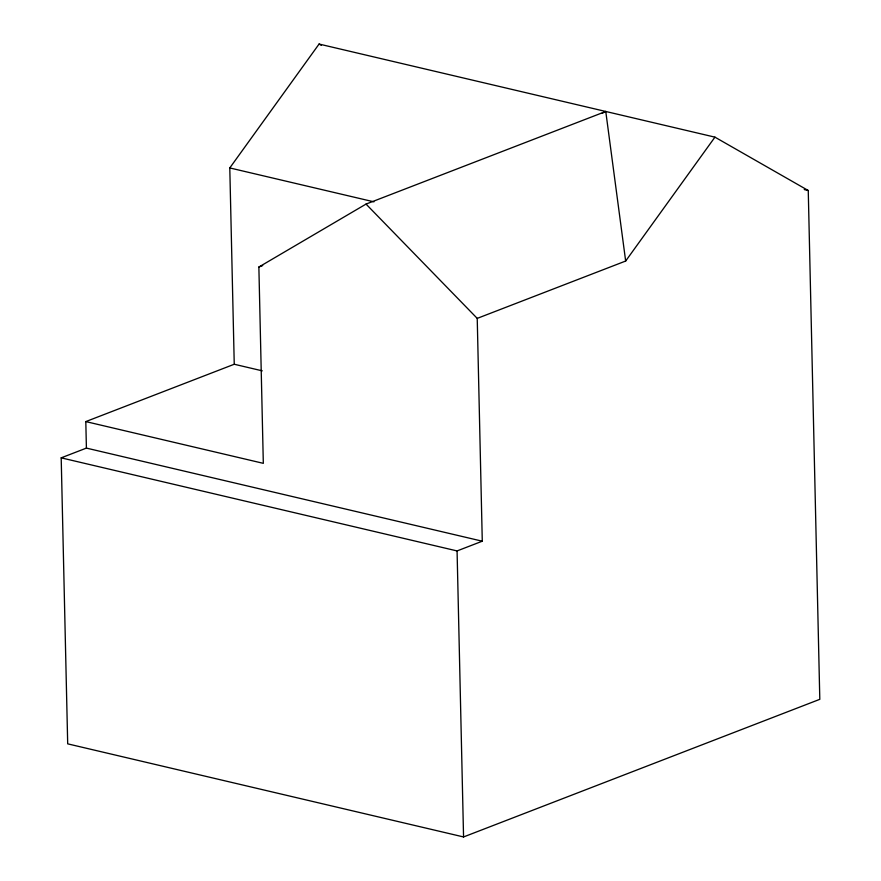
<?xml version="1.0" encoding="UTF-8"?>
<svg xmlns="http://www.w3.org/2000/svg" width="881" height="881" viewBox="0 0 881 881"><rect width="100%" height="100%" fill="white"/><g stroke="black" fill="none" stroke-linecap="round" stroke-linejoin="round"><path stroke-width="1.32" d="M85.809 421.592L234.247 364.249L229.787 167.941L319.076 44.05L714.943 137.15L808.251 190.505L819.804 699.327L463.56 836.95L67.694 743.85L61.196 457.845L86.404 448.099L482.281 541.198L477.227 318.382L366.033 204.084L258.871 267.031L263.32 463.34L85.809 421.592L86.404 448.099M477.227 318.382L625.664 261.04L714.943 137.15M602.075 113.308L605.765 111.469L625.664 261.04M366.033 204.084L605.765 111.469M258.871 267.031L262.703 265.544M61.196 457.845L457.074 550.933L482.281 541.198M804.243 189.558L808.251 190.505M229.787 167.941L373.94 201.837M234.247 364.249L262.274 370.846M319.076 44.05L321.433 45.405M457.074 550.933L463.56 836.95"/></g></svg>
